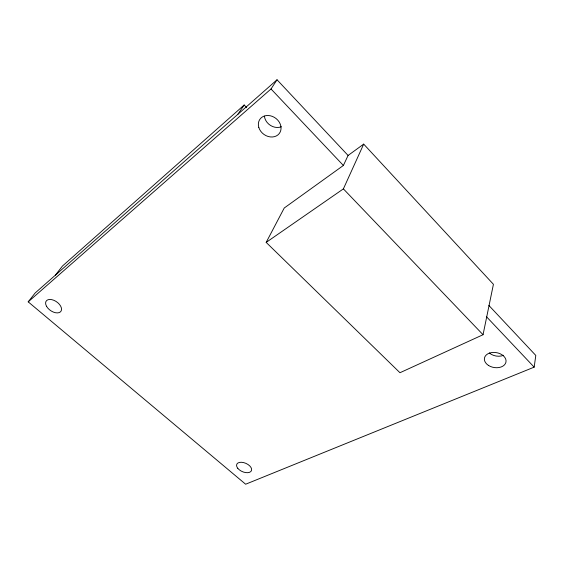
<?xml version="1.0" encoding="UTF-8"?>
<svg xmlns="http://www.w3.org/2000/svg" width="564" height="564" viewBox="0 0 564 564"><rect width="100%" height="100%" fill="white"/><g stroke="black" fill="none" stroke-linecap="round" stroke-linejoin="round"><path stroke-width="0.85" d="M348.08 155.46L363.695 144.109L493.422 284.298L483.045 334.72L399.961 372.726L266.173 242.393L284.235 208.01L343.384 165.463L348.08 155.46L277.037 79.778L35.144 293.005L28.2 301.853L245.636 484.222L534.171 367.143L535.8 355.433L488.868 305.434M266.173 242.393L343.391 188.877L363.695 144.109M28.2 301.853L271.016 88.964L277.037 79.778M237.775 114.386L244.184 104.989L246.63 107.52M55.364 275.183L62.463 266.039L244.184 104.989M343.391 188.877L483.045 334.72M271.016 88.964L343.384 165.463M486.401 316.644L534.171 367.143M281.337 126.738A11.851 9.955 36.9 0 1 264.382 116.135M503.631 355.278A10.794 7.536 9.5 0 1 489.319 352.958M237.761 468.296A8.002 4.505 23.6 0 0 250.818 471.56A8.002 4.505 23.6 0 0 243.726 462.614A8.002 4.505 23.6 0 0 237.761 468.296M46.523 306.273A8.982 5.323 34.7 0 0 60.341 311.955A8.982 5.323 34.7 0 0 53.862 300.302A8.982 5.323 34.7 0 0 46.523 306.273M258.805 127.429A12.034 9.997 36.4 0 0 277.925 134.916A12.034 9.997 36.4 0 0 272.363 116.395A12.034 9.997 36.4 0 0 258.805 127.429M488.382 365.366A10.942 7.543 9.9 0 0 505.929 362.236A10.942 7.543 9.9 0 0 491.322 352.627A10.942 7.543 9.9 0 0 488.382 365.366"/></g></svg>
